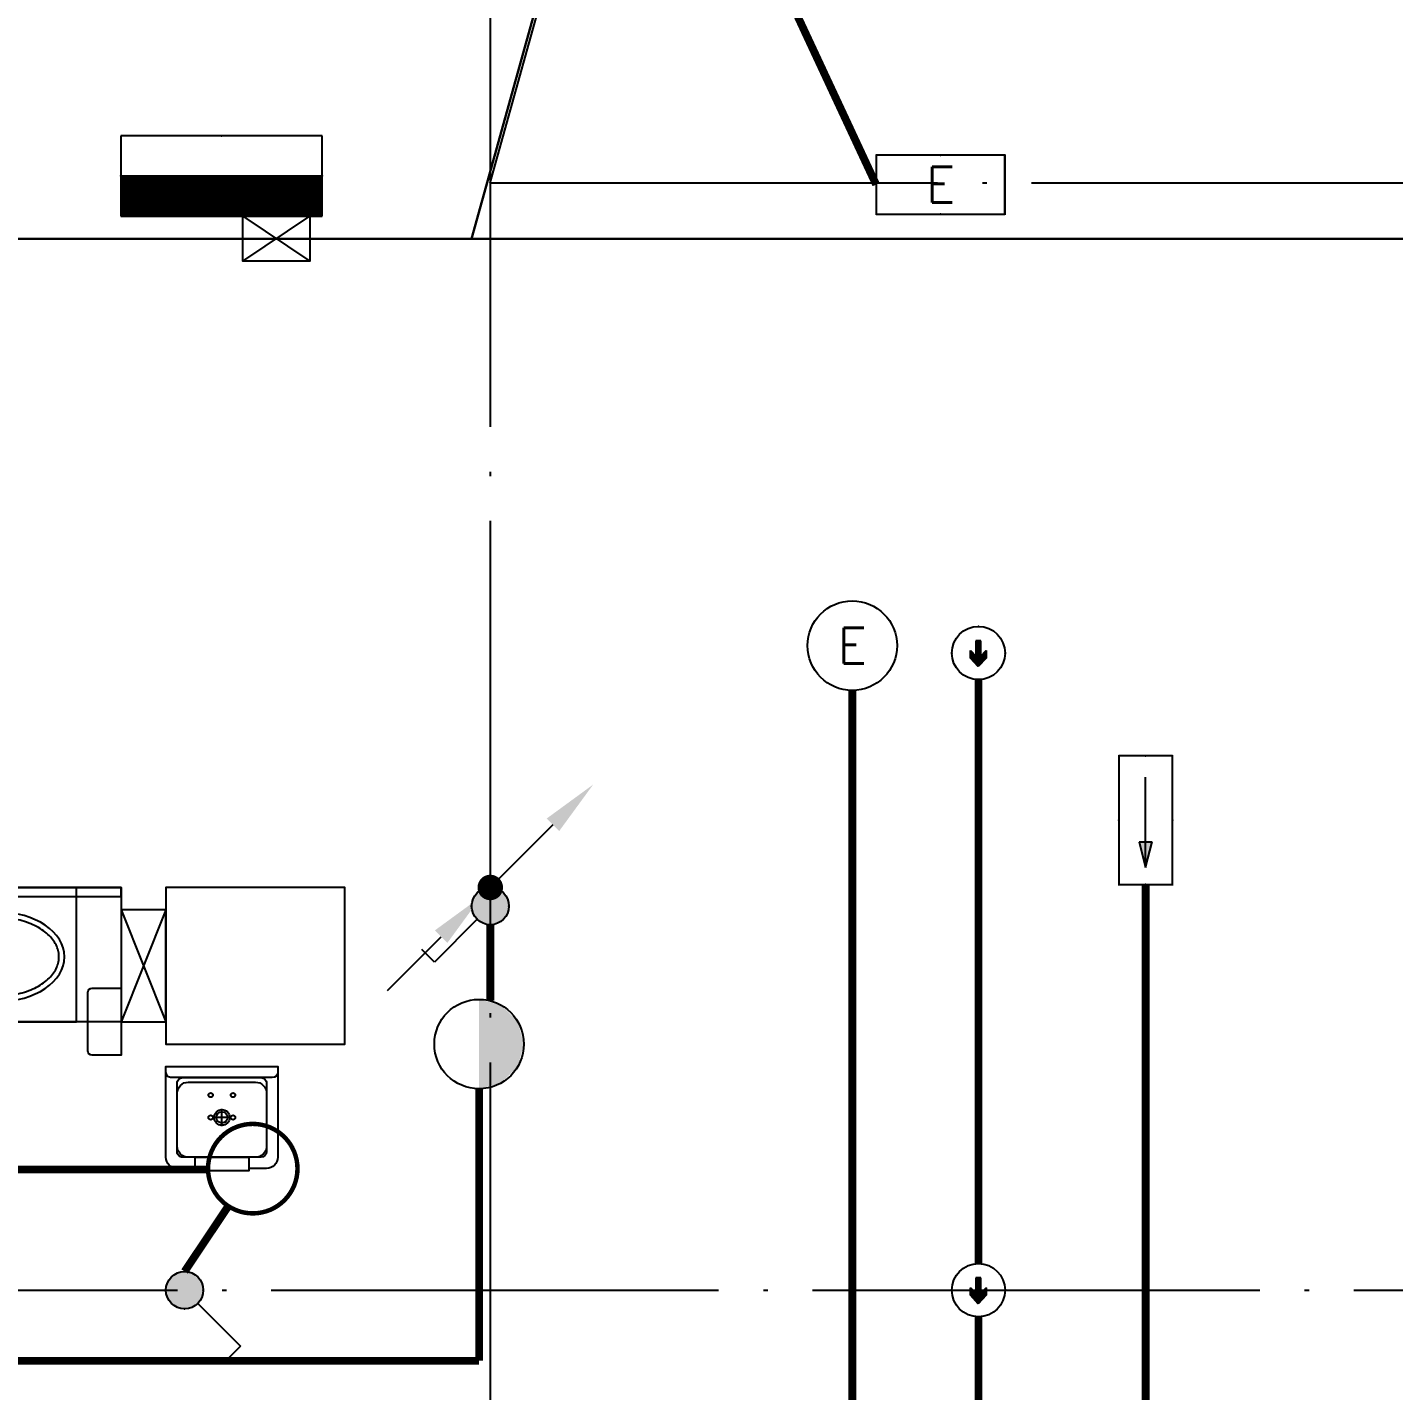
# Model space of a CAD drawing. Extents: x -288892 to 250096, y -100054 to 404668.
# Drawn here: x 102330 to 108439, y 16251 to 22345 of the extents above; entities that cross this region are included whole.
import ezdxf
from ezdxf.enums import TextEntityAlignment as Align
from ezdxf.xclip import XClip

# ---------------------------------------------------------------- set-up
doc = ezdxf.new("R2010")
doc.units = 0
doc.header["$LTSCALE"] = 1000
doc.header["$MEASUREMENT"] = 0
doc.linetypes.add('104-14# 核心筒$0$DOTE', pattern=[2.4200000000000004, 2, -0.2, 0.02, -0.2])
doc.linetypes.add('DASH', pattern=[0.35, 0.25, -0.1])
doc.layers.get('0').update_dxf_attribs({"linetype": 'CONTINUOUS'})
doc.layers.add('104-14# 核心筒$0$04-不打印_辅助线', color=165, linetype='CONTINUOUS', plot=False)
for name, color, linetype in [('104-14# 核心筒$0$A-I_卫-洁具', 241, 'CONTINUOUS'), ('104-14# 核心筒$0$A-TECH_结构', 21, 'CONTINUOUS'), ('104-14# 核心筒$0$A_AXIS-轴线', 36, '104-14# 核心筒$0$DOTE'), ('EQUIP-照明', 3, 'CONTINUOUS'), ('EQUIP-箱柜', 3, 'CONTINUOUS'), ('LWIRE', 4, 'CONTINUOUS'), ('TEL_TEXT', 3, 'CONTINUOUS'), ('WIRE-应急', 2, 'DASH'), ('WIRE-照明', 1, 'CONTINUOUS'), ('X-104 14#平面$0$A-TECH_暖通', 6, 'CONTINUOUS'), ('X-104 14#平面$0$A-TECH_电气', 240, 'CONTINUOUS')]:
    doc.layers.add(name, color=color, linetype=linetype)
doc.layers.add('X-104 14#平面$0$000套内', color=226, linetype='CONTINUOUS', lineweight=30)
doc.styles.add('_TCH_LABEL', font='COMPLEX', dxfattribs={"bigfont": 'GBCBIG'})
doc.styles.add('_TEL_DIM', font='SIMPLEX', dxfattribs={"width": 0.8, "height": 3.5, "bigfont": 'HZTXT'})
doc.styles.get("Standard").update_dxf_attribs({"font": 'gbenor.shx', "bigfont": 'gbcbig.shx'})

# ---------------------------------------------------------------- blocks, each defined once
blk = doc.blocks.new('104-14# 核心筒$0$hgfd')
at = {"color": 8}
for p, q in [((3.335953806526959e-07, 266.5000000000036), (2.372253220528364e-07, 189.5000000000036)), ((-38.49999971458601, 228.000000048185), (38.50000028541399, 227.9999999518077))]:
    blk.add_line(p, q, dxfattribs=at)
for points in [[(250, -3.504792402964085e-07), (-249.9999999999927, 3.504792402964085e-07), (-249.9999994917889, 406.0000003504792, -0.4142135623732199), (-199.9999994292011, 456.0000002878987), (-119.9999994292084, 456.0000001877597), (-119.9999994166865, 466.000000187767), (120.0000005833208, 465.9999998122548), (120.0000005708062, 455.9999998122548), (200.000000570777, 455.9999997121158, -0.414213562372991), (250.0000005081893, 405.9999996495353)], [(175.000000062566, 49.99999974339516), (-174.9999999374049, 50.00000025659756, -0.4142135623730927), (-199.9999999061183, 75.00000028789145), (-199.9999995230974, 381.0000002878987, -0.414213562373095), (-174.9999994917962, 406.0000002565976), (175.0000005082111, 405.9999997434024, -0.4142135623731322), (200.0000004769245, 380.9999997121085), (200.0000000938744, 74.99999971210127, -0.4142135623730573)], [(250, -3.504792402964085e-07), (-249.9999999999927, 3.504792402964085e-07), (-249.9999999686988, 25.00000035048652, -0.4142135623730971), (-224.9999999373977, 50.00000031918535), (225.0000000625878, 49.99999968082193, -0.4142135623730932), (250.0000000313012, 24.99999964952804)]]:
    blk.add_lwpolyline(points, format="xyb", close=True)
blk.add_lwpolyline([(120.0000005708062, 455.9999998122548), (200.000000570777, 455.9999997121158, -0.414213562373095), (250.0000005081893, 405.9999996495353), (250, -3.504792402964085e-07), (-249.9999999999927, 3.504792402964085e-07), (-249.9999994917889, 406.0000003504792, -0.4142135623730929), (-199.9999994292011, 456.0000002878987), (-119.9999994292084, 456.0000001877597)], format="xyb")
blk.add_lwpolyline([(120.0000005082184, 405.9999998122476), (-119.9999994917889, 406.0000001877524), (-119.9999994166865, 466.000000187767), (120.0000005833208, 465.9999998122548)], close=True)
blk.add_lwpolyline([(150.0000000876389, 69.99999977469633), (-149.9999999123756, 70.00000022531094, -0.4142135623730976), (-199.9999998497879, 120.0000002878915), (-199.9999995543913, 356.0000002878842, -0.414213562373095), (-149.9999994918035, 406.0000002253037), (150.0000005081965, 405.9999997746963, -0.414213562373095), (200.0000004456087, 355.9999997121085), (200.0000001502194, 119.9999997121231, -0.4142135623731096)], format="xyb", close=True, dxfattribs=at)
for centre, radius in [((2.854139893315732e-07, 228.0000000000036), 35), ((-49.99999971457146, 228.0000000625914), 10), ((50.00000028542127, 227.9999999374159), 10), ((-49.99999983975431, 128.0000000625841), 10), ((50.00000016025297, 127.9999999374159), 10)]:
    blk.add_circle(centre, radius)
blk.add_circle((2.854139893315732e-07, 228.0000000000036), 25, dxfattribs=at)
blk = doc.blocks.new('104-14# 核心筒$0$meae')
for p, q in [((-215.039999999979, 0), (-243.7679999999818, 0)), ((-210, 5.039999999979045), (-210, 32.76000000000931)), ((-176.7359999999753, 0), (-204.9599999999627, 0)), ((-99.54815868195146, 8), (21.68149024352897, 14.3899337600451)), ((-99.54815868195146, -7.999999999941792), (-99.54815868195146, 8)), ((21.68149024352897, -14.3899337601033), (21.68149024352897, 14.3899337600451)), ((-210, -32.25599999999395), (-210, -5.039999999979045)), ((-99.54815868195146, -8.000000000058208), (21.68149024352897, -14.3899337601033))]:
    blk.add_line(p, q)
for points in [[(17.19145484233741, 81.35012003820157), (40, 81.35012003820157), (39.99999999994179, 51.35012003820157), (17.1914548422792, 51.35012003820157)], [(21.68149024352897, 21.35012003820157), (40, 21.35012003820157), (40, -21.35012003820157), (21.68149024352897, -21.35012003820157)], [(17.19145484233741, -81.35012003820157), (40, -81.35012003820157), (39.99999999994179, -51.35012003820157), (17.1914548422792, -51.35012003820157)]]:
    blk.add_lwpolyline(points, close=True)
at = {"const_width": 0.8399999999999999}
blk.add_lwpolyline([(-209.5800000000163, -0.1400000000139698, -0.9999999999999999), (-210.4199999999837, -0.1400000000139698, -0.9999999999999999)], format="xyb", close=True, dxfattribs=at)
blk.add_circle((-210, 0), 25.2)
blk.add_ellipse((-210, 0), major_axis=(0, -296.8388870928175), ratio=0.6737661697857759)
at = {"color": 8}
blk.add_open_spline([(-210, -271.838887092832), (-201.6286662275088, -271.838887092832), (-193.2556980797672, -270.8834744876949), (-176.5567826171755, -267.0318226981908), (-168.2292954665609, -264.1331208487391), (-151.7464247078751, -256.3412992825033), (-143.592075161112, -251.4461166422116), (-127.6688291439204, -239.6628589069005), (-119.9016611408442, -232.7743547918508), (-105.0053654383519, -217.100718463771), (-97.87740360945463, -208.3160983382841), (-84.50442564953119, -189.0367220979533), (-78.25994529254967, -178.5426552897552), (-66.86596525227651, -156.1005802754662), (-61.71665413689334, -144.1531549534993), (-52.68240508378949, -119.1104159536771), (-48.79751711455174, -106.0155586157343), (-42.41598126577446, -79.01830609660828), (-39.91934085072717, -65.11628590768669), (-36.39207964838715, -36.86706837144447), (-35.3614577781409, -22.5202054088586), (-34.79793056182098, 6.244822261855006), (-35.26502483320655, 20.66266644134885), (-37.68259151588427, 49.19399507466005), (-39.63306519814068, 63.30715293157846), (-44.95700291811954, 90.86129060061648), (-48.33046480413759, 104.3019146881416), (-56.39392556494568, 130.1611448710319), (-61.0838973345235, 142.5793309712317), (-71.62818411248736, 166.0733063118532), (-77.48238030000357, 177.1485642623738), (-90.15903716551838, 197.6798496269621), (-96.98112566315103, 207.1352148510632), (-111.3602107425686, 224.2113378457143), (-118.9163064261083, 231.8314545630128), (-134.510733252624, 245.1036245926516), (-142.547481424408, 250.7556368449004), (-158.868371842138, 260.0530890176306), (-167.1509793659789, 263.6999722997425), (-183.7976203592261, 269.0257272459567), (-192.162095878215, 270.7072330619558), (-208.8995512870024, 272.153067119536), (-217.2755150526064, 271.9185741905239), (-234.0031495776493, 269.526916392555), (-242.3573442720808, 267.3679324407713), (-258.9526960913208, 261.0731867576833), (-267.1936322519905, 256.9349128940958), (-283.3781850557425, 246.65468100406), (-291.3201072766096, 240.5117016318836), (-306.6623222918133, 226.2813428560039), (-314.0611830068519, 218.1942343084957), (-328.0653621423407, 200.2301868745126), (-334.6699371464783, 190.353927289194), (-346.859358667396, 169.044026111078), (-352.4439172392595, 157.6110181525), (-362.4072642970132, 133.476927122334), (-366.7859668953461, 120.7763437553076), (-374.1964356524404, 94.43610308453208), (-377.2281845823745, 80.79684587812517), (-381.8495765395346, 52.93462008907227), (-383.4392193020904, 38.71199739631265), (-385.1273327118251, 10.0537408667733), (-385.225804392132, -4.381569712015335), (-383.9285565786413, -33.08909023553133), (-382.5328362500295, -47.36097819061251), (-378.2902226594742, -75.36972922243876), (-375.4433290168527, -89.10625087702647), (-368.3874579074909, -115.6863969620317), (-364.1784936326439, -128.529630749661), (-354.5335200406262, -152.9902308470919), (-349.097582319926, -164.6071133053629), (-337.1786070214584, -186.3198765731067), (-330.6958189697471, -196.415140855941), (-316.9037533847149, -214.843760280055), (-309.5951420506462, -223.1764269854757), (-294.4000191528467, -237.9131964488188), (-286.5148495539906, -244.3169298697612), (-270.41386736813, -255.1213227973203), (-262.1997869724291, -259.5227866767091), (-245.6385630253353, -266.3373192788567), (-237.2919559226721, -268.7527736420161), (-222.6272707111784, -271.2949484957498), (-216.3134306632564, -271.838887092832), (-210, -271.838887092832)], degree=3, knots=[0, 0, 0, 0, 0.1541728099079682, 0.1541728099079682, 0.3083456198159364, 0.3083456198159364, 0.4625184297239047, 0.4625184297239047, 0.6166912396318729, 0.6166912396318729, 0.7708640495398411, 0.7708640495398411, 0.9250368594478093, 0.9250368594478093, 1.079209669355778, 1.079209669355778, 1.233382479263746, 1.233382479263746, 1.387555289171714, 1.387555289171714, 1.541728099079682, 1.541728099079682, 1.69590090898765, 1.69590090898765, 1.850073718895619, 1.850073718895619, 2.004246528803587, 2.004246528803587, 2.158419338711555, 2.158419338711555, 2.312592148619523, 2.312592148619523, 2.466764958527492, 2.466764958527492, 2.62093776843546, 2.62093776843546, 2.775110578343428, 2.775110578343428, 2.929283388251396, 2.929283388251396, 3.083456198159364, 3.083456198159364, 3.237629008067333, 3.237629008067333, 3.391801817975301, 3.391801817975301, 3.545974627883269, 3.545974627883269, 3.700147437791237, 3.700147437791237, 3.854320247699206, 3.854320247699206, 4.008493057607174, 4.008493057607174, 4.162665867515142, 4.162665867515142, 4.31683867742311, 4.31683867742311, 4.471011487331078, 4.471011487331078, 4.625184297239047, 4.625184297239047, 4.779357107147015, 4.779357107147015, 4.933529917054983, 4.933529917054983, 5.087702726962951, 5.087702726962951, 5.24187553687092, 5.24187553687092, 5.396048346778888, 5.396048346778888, 5.550221156686856, 5.550221156686856, 5.704393966594824, 5.704393966594824, 5.858566776502792, 5.858566776502792, 6.012739586410761, 6.012739586410761, 6.166912396318729, 6.166912396318729, 6.283185307179586, 6.283185307179586, 6.283185307179586, 6.283185307179586], dxfattribs=at)
at = {"layer": '104-14# 核心筒$0$04-不打印_辅助线'}
blk.add_lwpolyline([(-499.9999999998836, -349.9999999999418), (-499.9999999998836, 350.0000000000582), (100.0000000001164, 350.0000000000582), (100.0000000001164, -349.9999999999418)], close=True, dxfattribs=at)
blk = doc.blocks.new('104-14# 核心筒')
blk.add_lwpolyline([(103749.9999999998, 18500.00020159484), (102949.9999999999, 18500.00020159484), (102949.9999999999, 17800.00020197267), (103749.9999999998, 17800.00020197267)], close=True)
at = {"layer": '104-14# 核心筒$0$A-I_卫-洁具', "ltscale": 0.1}
for points in [[(99550.00029706035, 18500.00020159339), (102750, 18500.00020159467), (102750, 17900.00020159467), (99550.00029706035, 17900.00020159339)], [(99550.00029706059, 18460.00020159528), (102750.0000000004, 18460.00020159534), (102750.0000000004, 18500.00020159534), (99550.00029706059, 18500.00020159528)]]:
    blk.add_lwpolyline(points, close=True, dxfattribs=at)
blk.add_lwpolyline([(102750, 18050.00020159467), (102750, 17750.00020159467), (102620, 17750.00020159467, -0.414213562373095), (102600, 17770.00020159467), (102600, 18030.00020159467, -0.414213562373095), (102620, 18050.00020159467)], format="xyb", close=True, dxfattribs=at)
at = {"layer": '104-14# 核心筒$0$A-TECH_结构'}
blk.add_lwpolyline([(102949.9999999999, 17800.00020197255), (103749.9999999998, 17800.00020197255), (103749.9999999998, 18500.00020159484), (102949.9999999999, 18500.00020159484)], close=True, dxfattribs=at)
at = {"layer": '104-14# 核心筒$0$A_AXIS-轴线'}
for p, q in [((104400, 54018.37846733601), (104400, -8545.12396972545)), ((104400, 21650), (110517.1265496206, 43635.95165050776)), ((104400, 21650), (120259.921909796, 21650)), ((-24838.9698462474, 16700), (120259.921909796, 16700))]:
    blk.add_line(p, q, dxfattribs=at)
at = {"layer": '104-14# 核心筒$0$A-I_卫-洁具', "ltscale": 0.1, "xscale": -1, "rotation": 270}
blk.add_blockref('104-14# 核心筒$0$meae', (102200.0001485301, 18400.0002015935), dxfattribs=at)
at = {"layer": '104-14# 核心筒$0$A-I_卫-洁具', "ltscale": 0.1, "rotation": 179.9999999936967}
blk.add_blockref('104-14# 核心筒$0$hgfd', (103199.9999999999, 17700.00020159472), dxfattribs=at)
blk = doc.blocks.new('*U1800')
blk.add_lwpolyline([(200.0000000000146, 0), (200.0000000000146, 300.0000000000036), (0, 300.0000000000036), (0, 0), (200.0000000000146, 0), (0, 300.0000000000036), (0, 0), (200.0000000000146, 300.0000000000036)])
blk = doc.blocks.new('X-104 14#平面$0$dd')
at = {"layer": 'X-104 14#平面$0$A-TECH_电气', "xscale": -1, "rotation": 270}
blk.add_blockref('*U1800', (103356.2968483884, -277799.9998721449), dxfattribs=at)
blk = doc.blocks.new('*U1799')
blk.add_lwpolyline([(200.0000000000146, 0), (200.0000000000146, 500.0000000021573), (0, 500.0000000021573), (0, 0), (200.0000000000146, 0), (0, 500.0000000021573), (0, 0), (200.0000000000146, 500.0000000021573)])
blk = doc.blocks.new('X-104 14#平面$0$sdfjladfiididid')
at = {"layer": 'X-104 14#平面$0$A-TECH_暖通', "rotation": 180}
blk.add_blockref('*U1799', (102950, 18400.00020159473), dxfattribs=at)
blk = doc.blocks.new('X-104 14#平面')
at = {"layer": 'X-104 14#平面$0$000套内'}
for points in [[(96133.01656677002, 32326.41094530904), (85535.89371025797, 35276.15479470292), (87132.36217975972, 41014.27391288584), (83542.74790896995, 42013.00824596326), (76213.23152315777, 35359.49963370559), (78361.89639461695, 32992.52676258529), (77623.56214714683, 32254.19251511489), (95699.99999991586, 14177.75466234585), (95699.99996498696, 21400.00000004772), (113749.9999329077, 21400.00002158494), (113749.9999317686, 26000.00000779065), (116750.2008822036, 26000.00000281107), (116750.2023571147, 38348.22694548628), (99169.37261336457, 43239.72112670184)], [(116750.2023571147, 38348.22694548628), (109586.5528225145, 40341.36097417006), (104316.531534616, 21400.00001032895), (113749.9999363013, 21400.00000189821), (113749.9999317686, 26000.00000779065), (116750.2008822036, 26000.00000281107)]]:
    blk.add_lwpolyline(points, close=True, dxfattribs=at)
ref = blk.add_blockref('104-14# 核心筒', (0, 0))
XClip(ref).set_block_clipping_path([(-38664.36238214614, -25499.99999999997), (139216.5485069363, 330900)])
for name, p in [('X-104 14#平面$0$dd', (-62.7036349200508, 299100)), ('X-104 14#平面$0$sdfjladfiididid', (0, 0))]:
    blk.add_blockref(name, p)
blk = doc.blocks.new('$equip$00001838')
blk.add_circle((0, 0), 0.5)
at = {"color": 7, "style": '_TEL_DIM'}
blk.add_attdef('$TEXT$', text='', height=0.4, dxfattribs=at).set_placement((0, 0), align=Align.MIDDLE_CENTER)
at = {"color": 7, "style": '_TEL_DIM', "flags": 1}
blk.add_attdef('A', text='', height=2e-05, dxfattribs=at).set_placement((0, 0), align=Align.MIDDLE_CENTER)
blk = doc.blocks.new('$equip$00002534')
for p, q in [((-0.7200000000011642, 0.6599999999998545), (-0.7200000000011642, 0)), ((0.7200000000011642, 0.6599999999998545), (-0.7200000000011642, 0.6599999999998545)), ((0.7200000000011642, 0), (0.7200000000011642, 0.6599999999998545)), ((-0.7200000000011642, 0), (0.7200000000011642, 0))]:
    blk.add_line(p, q)
at = {"const_width": 0.02}
blk.add_lwpolyline([(-0.7200000000011642, 0.6599999999998545), (-0.7200000000011642, 0), (0.7200000000011642, 0), (0.7200000000011642, 0.6599999999998545), (-0.7200000000011642, 0.6599999999998545), (-0.7200000000011642, 0)], dxfattribs=at)
for p in [(0, 0.6599999999998545), (-0.7200000000011642, 0.3299999999981083), (0.7200000000011642, 0.3299999999981083), (0, 0)]:
    blk.add_point(p)
at = {"color": 7, "style": '_TEL_DIM'}
blk.add_attdef('$TEXT$', text='', height=0.4, dxfattribs=at).set_placement((0, 0.3299999999981083), align=Align.MIDDLE_CENTER)
at = {"color": 7, "style": '_TEL_DIM', "flags": 1}
blk.add_attdef('A', text='', height=2e-05, dxfattribs=at).set_placement((0, 0), align=Align.MIDDLE_CENTER)
blk = doc.blocks.new('$equip$00001962')
for p, q in [((0.1473139127519971, 0.3556472460822988), (0.625000000003638, 0.8333333333339397)), ((0.625000000003638, 0.8333333333339397), (0.7664213562420628, 0.6919119770955149))]:
    blk.add_line(p, q)
blk.add_circle((3.637978807091713e-12, 0.2083333333339397), 0.2083333333334168)
for p in [(1.091393642127514e-11, 0.4166666666660603), (-0.2083333333284827, 0.2083333333375776), (0.2083333333393966, 0.2083333333375776), (1.091393642127514e-11, 0)]:
    blk.add_point(p)
for points in [[(-0.1804219591176661, 0.312500000001819), (0.1804219591249421, 0.312500000001819), (-0.2083333333284827, 0.2083333333339397), (0.2083333333357587, 0.2083333333339397)], [(-0.1041666666642413, 0.3887552924552438), (0.1041666666715173, 0.3887552924552438), (-0.1804219591176661, 0.312500000001819), (0.1804219591249421, 0.312500000001819)], [(3.637978807091713e-12, 0.4166666666660603), (3.637978807091713e-12, 0.4166666666660603), (-0.1041666666642413, 0.3887552924552438), (0.1041666666715173, 0.3887552924552438)], [(-0.1804219591176661, 0.1041666666660603), (0.1804219591249421, 0.1041666666660603), (-0.2083333333284827, 0.2083333333339397), (0.2083333333357587, 0.2083333333339397)], [(-0.1041666666642413, 0.02791137421263556), (0.1041666666715173, 0.02791137421263556), (-0.1804219591176661, 0.1041666666660603), (0.1804219591249421, 0.1041666666660603)], [(3.637978807091713e-12, 1.818989403545856e-12), (3.637978807091713e-12, 1.818989403545856e-12), (-0.1041666666642413, 0.02791137421263556), (0.1041666666715173, 0.02791137421263556)]]:
    blk.add_solid(points)
at = {"layer": 'TEL_TEXT', "style": '_TEL_DIM', "flags": 1}
blk.add_attdef('A', text='', height=2e-05, dxfattribs=at).set_placement((0, 0), align=Align.MIDDLE_CENTER)
blk = doc.blocks.new('$equip_U$00000223(HT0843)')
at = {"color": 3, "const_width": 0.05}
blk.add_lwpolyline([(3.637978807091713e-12, 0.500000000001819, -1), (3.637978807091713e-12, -0.499999999998181, -1), (3.637978807091713e-12, 0.500000000001819, -0.7023763675006053)], format="xyb", dxfattribs=at)
at = {"color": 3}
blk.add_circle((3.637978807091713e-12, 1.818989403545856e-12), 0.5, dxfattribs=at)
for p in [(3.637978807091713e-12, 0.500000000001819), (-0.499999999996362, 1.818989403545856e-12), (0.500000000003638, 1.818989403545856e-12), (3.637978807091713e-12, -0.499999999998181)]:
    blk.add_point(p)
at = {"color": 7, "style": '_TEL_DIM', "flags": 1}
blk.add_attdef('A', text='', height=2.5e-05, dxfattribs=at).set_placement((3.637978807091713e-12, 1.818989403545856e-12), align=Align.MIDDLE_CENTER)
blk = doc.blocks.new('$equip$00001151')
blk.add_circle((0, 0.5), 0.5)
for points in [[(0.4330127085668209, 0.2500000115614966), (-0.4330126952190767, 0.2499999884385034), (0.5, 0.5000000133477442), (-0.5, 0.4999999866522558)], [(0.2500000115578587, 0.0669873047809233), (-0.2499999884421413, 0.06698729143317905), (0.4330127085668209, 0.2500000115614966), (-0.4330126952190767, 0.2499999884385034)], [(1.334774424321949e-08, 0), (1.334774424321949e-08, 0), (0.2500000115578587, 0.0669873047809233), (-0.2499999884421413, 0.06698729143317905)]]:
    blk.add_solid(points)
at = {"flags": 9}
blk.add_attdef('A', (0, 0), '', height=2e-05, dxfattribs=at)
blk = doc.blocks.new('$TelecSys$00000081')
for p, q in [((0.1041666666678793, 0.1041666666660603), (0.1041666666678793, 0.1041666666660603)), ((-0.1041666666678793, -0.1041666666660603), (-0.1041666666678793, -0.1041666666660603)), ((-1.150000000001455, -1.149999999999636), (-0.5499999999992724, -0.5499999999992724))]:
    blk.add_line(p, q)
at = {"const_width": 0.1425}
blk.add_lwpolyline([(0.07125000000087311, 0, 1), (-0.07125000000087311, 0, 1)], format="xyb", close=True, dxfattribs=at)
blk.add_solid([(-0.6199999999989814, -0.4799999999995634), (-0.4799999999995634, -0.6200000000008004), (-0.09999999999854481, -0.1000000000003638)])
at = {"width": 0.8, "flags": 9}
blk.add_attdef('A', (0, 0), '', height=2e-05, rotation=180, dxfattribs=at)
blk = doc.blocks.new('$TelecSys$00000079')
for p, q in [((0.7000000000007276, 0.7000000000007276), (0, 0)), ((0.1041666666678793, 0.1041666666660603), (0.1041666666678793, 0.1041666666660603)), ((-0.1041666666678793, -0.1041666666660603), (-0.1041666666678793, -0.1041666666660603))]:
    blk.add_line(p, q)
at = {"const_width": 0.1425}
blk.add_lwpolyline([(-0.07125000000087311, 0, 1), (0.07125000000087311, 0, 1)], format="xyb", close=True, dxfattribs=at)
blk.add_solid([(0.6300000000010186, 0.7700000000004366), (0.7700000000004366, 0.6299999999991996), (1.150000000001455, 1.149999999999636)])
at = {"width": 0.8, "flags": 9}
blk.add_attdef('A', (0, 0), '', height=2e-05, dxfattribs=at)
blk = doc.blocks.new('$equip$00002541')
blk.add_hatch(color=256).paths.add_polyline_path([(-0.2400000000016007, 0.3719999999993888), (-0.5280000000020664, 0.2999999999992724), (-0.2400000000016007, 0.227999999999156)])
for p, q in [((-0.7199999999975262, 0.5999999999949068), (-0.7199999999975262, 0)), ((0.7199999999975262, 0.5999999999949068), (-0.7199999999975262, 0.5999999999949068)), ((0.7199999999975262, 0), (0.7199999999975262, 0.5999999999949068)), ((-0.2400000000016007, 0.3719999999993888), (-0.5280000000020664, 0.2999999999992724)), ((-0.2400000000016007, 0.3719999999993888), (-0.2400000000016007, 0.227999999999156)), ((-0.5280000000020664, 0.2999999999992724), (-0.2400000000016007, 0.227999999999156)), ((-0.7199999999975262, 0), (0.7199999999975262, 0))]:
    blk.add_line(p, q)
at = {"color": 7}
blk.add_line((-0.4800000000032014, 0.2999999999992724), (0.4800000000032014, 0.2999999999992724), dxfattribs=at)
at = {"const_width": 0.02}
blk.add_lwpolyline([(-0.7199999999975262, 0.5999999999949068), (-0.7199999999975262, 0), (0.7199999999975262, 0), (0.7199999999975262, 0.5999999999949068), (-0.7199999999975262, 0.5999999999949068), (-0.7199999999975262, 0)], dxfattribs=at)
for p in [(0, 0.5999999999949068), (-0.7199999999975262, 0.2999999999956344), (0.7199999999975262, 0.2999999999956344), (0, 0)]:
    blk.add_point(p)
at = {"color": 7, "style": '_TEL_DIM', "flags": 1}
blk.add_attdef('A', text='', height=2e-05, dxfattribs=at).set_placement((0, 0), align=Align.MIDDLE_CENTER)
blk = doc.blocks.new('*X1338')
at = {"color": 0}
for p, q in [((-250, 32.84271247461896), (-182.842712474619, 100)), ((-250, 68.19805153394634), (-218.1980515339463, 100)), ((-247.4873734152916, 0), (-147.4873734152916, 100)), ((-212.1320343559642, 0), (-112.1320343559642, 100)), ((-176.7766952966369, 0), (-76.77669529663686, 100)), ((-141.4213562373095, 0), (-41.42135623730948, 100)), ((-106.0660171779821, 0), (-6.066017177982118, 100)), ((-70.71067811865474, 0), (29.28932188134526, 100)), ((-35.35533905932737, 0), (64.64466094067264, 100)), ((0, 0), (100, 100)), ((35.35533905932737, 0), (135.3553390593274, 100)), ((70.71067811865474, 0), (170.7106781186548, 100)), ((106.0660171779821, 0), (206.0660171779821, 100)), ((141.4213562373095, 0), (241.4213562373095, 100)), ((176.7766952966369, 0), (250, 73.22330470336315)), ((212.1320343559642, 0), (250, 37.86796564403577)), ((247.4873734152916, 0), (250, 2.512626584708425))]:
    blk.add_line(p, q, dxfattribs=at)
blk = doc.blocks.new('$equip$00001414')
for p, q in [((0.75, 0.5999999999985448), (-0.75, 0.5999999999985448)), ((-0.75, 0.5999999999985448), (-0.75, 0)), ((0.75, 0), (0.75, 0.5999999999985448)), ((-0.75, 0.2999999999992724), (0.75, 0.2999999999992724)), ((-0.75, 0), (0.75, 0))]:
    blk.add_line(p, q)
at = {"const_width": 0.3}
blk.add_lwpolyline([(-0.75, 0.1500000000014552), (0.75, 0.1500000000014552)], dxfattribs=at)
for p in [(0, 0.5999999999985448), (-0.75, 0.2999999999992724), (0.75, 0.2999999999992724), (0, 0)]:
    blk.add_point(p)
at = {"xscale": 0.00300000000061118, "yscale": 0.00300000000061118, "zscale": 0.00300000000061118}
blk.add_blockref('*X1338', (0, 0), dxfattribs=at)
at = {"style": '_TCH_LABEL', "flags": 9}
blk.add_attdef('A', (0, 0), '', height=2e-05, dxfattribs=at)
blk = doc.blocks.new('$equip_U$00000283(晏大钊)')
at = {"color": 3, "linetype": 'ByBlock', "ltscale": 5}
for p, q in [((-0.2723380496354366, 0.05358963180333376), (-0.2723380496354366, -0.06141036819644796)), ((0.07266195036572753, 0.05358963180333376), (-0.2723380496354366, 0.05358963180333376)), ((0.07266195036572753, 0.05358963180333376), (-0.05505848884422448, 0.1685896318031155)), ((-0.05505848884422448, 0.1685896318031155), (0.1110812915576389, 0.1685896318031155)), ((0.0676619503647089, 0.05358963180333376), (0.07266195036572753, 0.05358963180333376)), ((0.1110812915576389, 0.1685896318031155), (0.302661950365291, -0.003910368195647607)), ((-0.2723380496354366, -0.06141036819644796), (0.07266195036572753, -0.06141036819644796)), ((-0.05505848884422448, -0.1764103681962297), (0.07266195036572753, -0.06141036819644796)), ((0.1110812915576389, -0.1764103681962297), (-0.05505848884422448, -0.1764103681962297)), ((0.0676619503647089, -0.06141036819644796), (0.07266195036572753, -0.06141036819644796)), ((0.302661950365291, -0.003910368195647607), (0.1110812915576389, -0.1764103681962297))]:
    blk.add_line(p, q, dxfattribs=at)
at = {"color": 3}
for p, q in [((-0.2712985488033155, 0.05358963180333376), (-0.2723380496354366, 0.05255013097303163)), ((-0.2600732286518905, 0.05358963180333376), (-0.2723380496354366, 0.04132481082160666)), ((-0.2488479085004656, 0.05358963180333376), (-0.2723380496354366, 0.03009949067018169)), ((-0.2376225883490406, 0.05358963180333376), (-0.2723380496354366, 0.01887417051875673)), ((-0.2263972681976156, 0.05358963180333376), (-0.2723380496354366, 0.007648850367331761)), ((-0.2151719480461907, 0.05358963180333376), (-0.2723380496354366, -0.003576469784093206)), ((-0.2039466278947657, 0.05358963180333376), (-0.2723380496354366, -0.01480178993551817)), ((-0.1927213077433407, 0.05358963180333376), (-0.2723380496354366, -0.02602711008694314)), ((-0.1814959875919158, 0.05358963180333376), (-0.2723380496354366, -0.03725243023836811)), ((-0.1702706674404908, 0.05358963180333376), (-0.2723380496354366, -0.04847775038979307)), ((-0.1590453472890658, 0.05358963180333376), (-0.2723380496354366, -0.05970307054121804)), ((-0.2712985488033155, 0.05358963180333376), (-0.2723380496354366, 0.05255013097303163)), ((-0.2600732286518905, 0.05358963180333376), (-0.2723380496354366, 0.04132481082160666)), ((-0.2488479085004656, 0.05358963180333376), (-0.2723380496354366, 0.03009949067018169)), ((-0.2376225883490406, 0.05358963180333376), (-0.2723380496354366, 0.01887417051875673)), ((-0.2263972681976156, 0.05358963180333376), (-0.2723380496354366, 0.007648850367331761)), ((-0.2151719480461907, 0.05358963180333376), (-0.2723380496354366, -0.003576469784093206)), ((-0.2039466278947657, 0.05358963180333376), (-0.2723380496354366, -0.01480178993551817)), ((-0.1927213077433407, 0.05358963180333376), (-0.2723380496354366, -0.02602711008694314)), ((-0.1814959875919158, 0.05358963180333376), (-0.2723380496354366, -0.03725243023836811)), ((-0.1702706674404908, 0.05358963180333376), (-0.2723380496354366, -0.04847775038979307)), ((-0.1590453472890658, 0.05358963180333376), (-0.2723380496354366, -0.05970307054121804)), ((-0.07241776010050671, 0.05358963180333376), (-0.2719840393219783, 0.05358963180333376)), ((-0.1478200271376409, 0.05358963180333376), (-0.2628200271392416, -0.06141036819644796)), ((-0.1478200271376409, 0.05358963180333376), (-0.2628200271392416, -0.06141036819644796)), ((-0.1365947069862159, 0.05358963180333376), (-0.2515947069878166, -0.06141036819644796)), ((-0.1365947069862159, 0.05358963180333376), (-0.2515947069878166, -0.06141036819644796)), ((-0.1253693868347909, 0.05358963180333376), (-0.2403693868363916, -0.06141036819644796)), ((-0.1253693868347909, 0.05358963180333376), (-0.2403693868363916, -0.06141036819644796)), ((-0.114144066683366, 0.05358963180333376), (-0.2291440666849667, -0.06141036819644796)), ((-0.114144066683366, 0.05358963180333376), (-0.2291440666849667, -0.06141036819644796)), ((-0.102918746531941, 0.05358963180333376), (-0.2179187465335417, -0.06141036819644796)), ((-0.102918746531941, 0.05358963180333376), (-0.2179187465335417, -0.06141036819644796)), ((-0.09169342638051603, 0.05358963180333376), (-0.2066934263821167, -0.06141036819644796)), ((-0.09169342638051603, 0.05358963180333376), (-0.2066934263821167, -0.06141036819644796)), ((-0.08046810622909106, 0.05358963180333376), (-0.1954681062306918, -0.06141036819644796)), ((-0.08046810622909106, 0.05358963180333376), (-0.1954681062306918, -0.06141036819644796)), ((-0.0692427860776661, 0.05358963180333376), (-0.1842427860792668, -0.06141036819644796)), ((-0.0692427860776661, 0.05358963180333376), (-0.1842427860792668, -0.06141036819644796)), ((-0.05801746592624113, 0.05358963180333376), (-0.1730174659278418, -0.06141036819644796)), ((-0.05801746592624113, 0.05358963180333376), (-0.1730174659278418, -0.06141036819644796)), ((-0.04679214577481616, 0.05358963180333376), (-0.1617921457764169, -0.06141036819644796)), ((-0.04679214577481616, 0.05358963180333376), (-0.1617921457764169, -0.06141036819644796)), ((-0.03556682562702917, 0.05358963180333376), (-0.1505668256249919, -0.06141036819644796)), ((-0.03556682562702917, 0.05358963180333376), (-0.1505668256249919, -0.06141036819644796)), ((-0.02434150547560421, 0.05358963180333376), (-0.1393415054735669, -0.06141036819644796)), ((-0.02434150547560421, 0.05358963180333376), (-0.1393415054735669, -0.06141036819644796)), ((-0.01311618532417924, 0.05358963180333376), (-0.128116185322142, -0.06141036819644796)), ((-0.01311618532417924, 0.05358963180333376), (-0.128116185322142, -0.06141036819644796)), ((-0.001890865172754275, 0.05358963180333376), (-0.116890865170717, -0.06141036819644796)), ((-0.001890865172754275, 0.05358963180333376), (-0.116890865170717, -0.06141036819644796)), ((0.009334454978670692, 0.05358963180333376), (-0.105665545019292, -0.06141036819644796)), ((0.009334454978670692, 0.05358963180333376), (-0.105665545019292, -0.06141036819644796)), ((0.02055977513009566, 0.05358963180333376), (-0.09444022486786707, -0.06141036819644796)), ((0.02055977513009566, 0.05358963180333376), (-0.09444022486786707, -0.06141036819644796)), ((0.03178509528152063, 0.05358963180333376), (-0.0832149047164421, -0.06141036819644796)), ((0.03178509528152063, 0.05358963180333376), (-0.0832149047164421, -0.06141036819644796)), ((0.04301041543294559, 0.05358963180333376), (-0.07198958456501714, -0.06141036819644796)), ((0.04301041543294559, 0.05358963180333376), (-0.07198958456501714, -0.06141036819644796)), ((0.05423573558437056, 0.05358963180333376), (-0.06076426441359217, -0.06141036819644796)), ((0.05423573558437056, 0.05358963180333376), (-0.06076426441359217, -0.06141036819644796)), ((0.06546105573579553, 0.05358963180333376), (-0.04953894426216721, -0.06141036819644796)), ((0.06546105573579553, 0.05358963180333376), (-0.04953894426216721, -0.06141036819644796)), ((-0.0440453472911031, 0.1685896318031155), (-0.04926333092225832, 0.1633716481719603)), ((-0.0440453472911031, 0.1685896318031155), (-0.04926333092225832, 0.1633716481719603)), ((-0.03282002713967813, 0.1685896318031155), (-0.04335652379450039, 0.1580531351464742)), ((-0.03282002713967813, 0.1685896318031155), (-0.04335652379450039, 0.1580531351464742)), ((0.2125640717167698, 0.07721412612045242), (-0.04106042259809328, -0.1764103681962297)), ((0.1651322414836613, 0.02978229588552495), (-0.04106042259809328, -0.1764103681962297)), ((0.1534960004573804, 0.1303992563734937), (-0.03831362411074224, -0.06141036819644796)), ((0.1534960004573804, 0.1303992563734937), (-0.03831362411074224, -0.06141036819644796)), ((-0.02159470698825317, 0.1685896318031155), (-0.03744971667038044, 0.1527346221209882)), ((-0.02159470698825317, 0.1685896318031155), (-0.03744971667038044, 0.1527346221209882)), ((-0.0103693868368282, 0.1685896318031155), (-0.03154290954262251, 0.1474161090973212)), ((-0.0103693868368282, 0.1685896318031155), (-0.03154290954262251, 0.1474161090973212)), ((0.2184708788445278, 0.07189561309496639), (-0.02983510244666832, -0.1764103681962297)), ((0.1653175850624393, 0.01874231931105896), (-0.02983510244666832, -0.1764103681962297)), ((0.1594028075851384, 0.1250807433480077), (-0.02708830395931727, -0.06141036819644796)), ((0.1594028075851384, 0.1250807433480077), (-0.02708830395931727, -0.06141036819644796)), ((0.0008559333145967685, 0.1685896318031155), (-0.02563610241486458, 0.1420975960718351)), ((0.0008559333145967685, 0.1685896318031155), (-0.02563610241486458, 0.1420975960718351)), ((0.01208125346602174, 0.1685896318031155), (-0.01972929529074463, 0.1367790830463491)), ((0.01208125346602174, 0.1685896318031155), (-0.01972929529074463, 0.1367790830463491)), ((0.2243776859722857, 0.06657710006948037), (-0.01860978229524335, -0.1764103681962297)), ((0.1655029286375793, 0.007702342738411971), (-0.01860978229524335, -0.1764103681962297)), ((0.1653096147092583, 0.1197622303225216), (-0.01586298380789231, -0.06141036819644796)), ((0.1653096147092583, 0.1197622303225216), (-0.01586298380789231, -0.06141036819644796)), ((0.0233065736174467, 0.1685896318031155), (-0.0138224881629867, 0.1314605700208631)), ((0.0233065736174467, 0.1685896318031155), (-0.0138224881629867, 0.1314605700208631)), ((0.03453189376887167, 0.1685896318031155), (-0.007915681038866751, 0.1261420569953771)), ((0.03453189376887167, 0.1685896318031155), (-0.007915681038866751, 0.1261420569953771)), ((0.2302844930964056, 0.06125858704399434), (-0.007384462143818382, -0.1764103681962297)), ((0.1712164218370162, 0.1144437172970356), (-0.004637663656467339, -0.06141036819644796)), ((0.1712164218370162, 0.1144437172970356), (-0.004637663656467339, -0.06141036819644796)), ((0.04575721392029664, 0.1685896318031155), (-0.002008873911108822, 0.12082354397171)), ((0.04575721392029664, 0.1685896318031155), (-0.002008873911108822, 0.12082354397171)), ((0.2361913002241636, 0.0559400740203273), (0.003840858007606585, -0.1764103681962297)), ((0.0569825340717216, 0.1685896318031155), (0.003897933213011129, 0.115505030946224)), ((0.0569825340717216, 0.1685896318031155), (0.003897933213011129, 0.115505030946224)), ((0.1771232289611362, 0.1091252042715496), (0.006587656494957628, -0.06141036819644796)), ((0.1771232289611362, 0.1091252042715496), (0.006587656494957628, -0.06141036819644796)), ((0.06820785422314657, 0.1685896318031155), (0.009804740340769058, 0.110186517920738)), ((0.06820785422314657, 0.1685896318031155), (0.009804740340769058, 0.110186517920738)), ((0.2420981073482835, 0.05062156099484127), (0.01506617815903155, -0.1764103681962297)), ((0.07943317437457154, 0.1685896318031155), (0.01571154746852699, 0.1048680048952519)), ((0.07943317437457154, 0.1685896318031155), (0.01571154746852699, 0.1048680048952519)), ((0.1830300360888941, 0.1038066912460636), (0.01781297664638259, -0.06141036819644796)), ((0.1830300360888941, 0.1038066912460636), (0.01781297664638259, -0.06141036819644796)), ((0.0906584945259965, 0.1685896318031155), (0.02161835459264694, 0.09954949186976592)), ((0.0906584945259965, 0.1685896318031155), (0.02161835459264694, 0.09954949186976592)), ((0.2480049144760414, 0.04530304796935525), (0.02629149831045652, -0.1764103681962297)), ((0.1018838146774215, 0.1685896318031155), (0.02752516172040487, 0.09423097884609888)), ((0.1018838146774215, 0.1685896318031155), (0.02752516172040487, 0.09423097884609888)), ((0.1889368432130141, 0.09848817822239653), (0.02903829679780756, -0.06141036819644796)), ((0.1889368432130141, 0.09848817822239653), (0.02903829679780756, -0.06141036819644796)), ((0.1121483505739889, 0.1676288475500769), (0.03343196884452482, 0.08891246582061285)), ((0.1121483505739889, 0.1676288475500769), (0.03343196884452482, 0.08891246582061285)), ((0.2539117216001614, 0.03998453494386922), (0.03751681846188148, -0.1764103681962297)), ((0.1180551577017468, 0.1623103345245909), (0.03933877597228275, 0.08359395279512682)), ((0.1180551577017468, 0.1623103345245909), (0.03933877597228275, 0.08359395279512682)), ((0.194843650340772, 0.0931696651969105), (0.04026361694923253, -0.06141036819644796)), ((0.194843650340772, 0.0931696651969105), (0.04026361694923253, -0.06141036819644796)), ((0.1239619648258667, 0.1569918214991048), (0.0452455830964027, 0.0782754397696408)), ((0.1239619648258667, 0.1569918214991048), (0.0452455830964027, 0.0782754397696408)), ((0.2598185287279193, 0.03466602191838319), (0.04874213861330645, -0.1764103681962297)), ((0.1298687719536247, 0.1516733084736188), (0.05115239022416063, 0.07295692674415477)), ((0.1298687719536247, 0.1516733084736188), (0.05115239022416063, 0.07295692674415477)), ((0.200750457464892, 0.08785115217142447), (0.05148893709701952, -0.06141036819644796)), ((0.200750457464892, 0.08785115217142447), (0.05148893709701952, -0.06141036819644796)), ((0.1357755790777446, 0.1463547954481328), (0.05705919735191856, 0.06763841372048773)), ((0.1357755790777446, 0.1463547954481328), (0.05705919735191856, 0.06763841372048773)), ((0.2657253358520393, 0.02934750889289717), (0.05996745876473142, -0.1764103681962297)), ((0.2066572645926499, 0.08253263914593845), (0.06271425724844448, -0.06141036819644796)), ((0.1649468979048834, 0.04082227245999093), (0.06271425724844448, -0.06141036819644796)), ((0.1416823862055026, 0.1410362824244658), (0.0629660044760385, 0.06231990069500171)), ((0.1416823862055026, 0.1410362824244658), (0.0629660044760385, 0.06231990069500171)), ((0.1475891933332605, 0.1357177693989797), (0.06887281160379644, 0.05700138766951568)), ((0.1475891933332605, 0.1357177693989797), (0.06887281160379644, 0.05700138766951568)), ((0.2716321429797972, 0.02402899586741114), (0.07119277891615639, -0.1764103681962297)), ((0.2775389501039172, 0.0187104828437441), (0.08241809906758135, -0.1764103681962297)), ((0.2834457572316751, 0.01339196981825808), (0.09364341921900632, -0.1764103681962297)), ((0.2834457572316751, 0.01339196981825808), (0.09364341921900632, -0.1764103681962297)), ((0.289352564359433, 0.008073456792772049), (0.1048687393704313, -0.1764103681962297)), ((0.289352564359433, 0.008073456792772049), (0.1048687393704313, -0.1764103681962297)), ((0.295259371483553, 0.002754943767286022), (0.1614123308681883, -0.1310920968480787)), ((0.295259371483553, 0.002754943767286022), (0.1614123308681883, -0.1310920968480787)), ((0.2066572645926499, 0.08253263914593845), (0.166351767587912, 0.04222714213938161)), ((0.2125640717167698, 0.07721412612045242), (0.1777687608228007, 0.04241881522466429)), ((0.2184708788445278, 0.07189561309496639), (0.1891857540613273, 0.04261048831176595)), ((0.2243776859722857, 0.06657710006948037), (0.200602747296216, 0.04280216139704862)), ((0.2302844930964056, 0.06125858704399434), (0.2115788291339413, 0.04255292308153003)), ((0.2361913002241636, 0.0559400740203273), (0.2117641727127193, 0.03151294650888303)), ((0.2420981073482835, 0.05062156099484127), (0.2119495162878593, 0.02047296993441705)), ((0.2480049144760414, 0.04530304796935525), (0.2121348598666373, 0.00943299335995107)), ((0.2539117216001614, 0.03998453494386922), (0.2123202034454152, -0.001606983212695923)), ((0.2598185287279193, 0.03466602191838319), (0.2125055470205552, -0.0126469597871619)), ((0.2657253358520393, 0.02934750889289717), (0.2126908905993332, -0.02368693636162789)), ((0.2716321429797972, 0.02402899586741114), (0.2128762341781112, -0.03472691293427488)), ((0.2775389501039172, 0.0187104828437441), (0.2130615777532512, -0.04576688950874086)), ((-0.0272185421854374, -0.1513431676339678), (-0.05228574274951825, -0.1764103681962297)), ((-0.0272185421854374, -0.1513431676339678), (-0.05228574274951825, -0.1764103681962297)), ((0.1656882722163573, -0.00333763383605401), (-0.007384462143818382, -0.1764103681962297)), ((0.1658736157951353, -0.01437761041051999), (0.003840858007606585, -0.1764103681962297)), ((0.1660589593702753, -0.02541758698316698), (0.01506617815903155, -0.1764103681962297)), ((0.1662443029490532, -0.03645756355763297), (0.02629149831045652, -0.1764103681962297)), ((0.1664296465241932, -0.04749754013209895), (0.03751681846188148, -0.1764103681962297)), ((0.1705990731425118, -0.05455343366520538), (0.04874213861330645, -0.1764103681962297)), ((0.1820160663810384, -0.0543617605799227), (0.05996745876473142, -0.1764103681962297)), ((0.193433059615927, -0.05417008749464003), (0.07119277891615639, -0.1764103681962297)), ((0.2048500528544537, -0.05397841440935736), (0.08241809906758135, -0.1764103681962297)), ((0.3011661786113109, -0.002563569258200005), (0.2741209250380052, -0.02960882282968669)), ((0.3011661786113109, -0.002563569258200005), (0.2741209250380052, -0.02960882282968669))]:
    blk.add_line(p, q, dxfattribs=at)
blk.add_circle((0, 0), 0.595, dxfattribs=at)
for p in [(0, 0.5949999999993452), (-0.5949999999975262, 0), (0.5950000000011642, 0), (0, -0.5949999999993452)]:
    blk.add_point(p)
at = {"color": 7, "style": '_TEL_DIM', "flags": 1}
for tag in ['REMARK', 'A']:
    blk.add_attdef(tag, text='', height=2.5e-05, dxfattribs=at).set_placement((0, 0), align=Align.MIDDLE_CENTER)
blk = doc.blocks.new('$equip_U$00000284(晏大钊)')
for p in [(0, 0.2975000000005821), (-0.2975000000005821, 3.637978807091713e-12), (0.2975000000005821, 3.637978807091713e-12), (0, -0.2974999999969441)]:
    blk.add_point(p)
at = {"xscale": 0.5, "yscale": 0.5, "zscale": 0.5}
blk.add_blockref('$equip_U$00000283(晏大钊)', (0, 3.637978807091713e-12), dxfattribs=at)
at = {"color": 7, "style": '_TEL_DIM', "flags": 1}
for tag in ['REMARK', 'A']:
    blk.add_attdef(tag, text='', height=1.25e-05, dxfattribs=at).set_placement((0, 3.637978807091713e-12), align=Align.MIDDLE_CENTER)
blk = doc.blocks.new('$equip_U$00000302(HT0843)')
for p in [(3.637978807091713e-12, 0.2975000000005821), (-0.2974999999969441, 0), (0.2975000000042201, 0), (3.637978807091713e-12, -0.2975000000005821)]:
    blk.add_point(p)
at = {"rotation": 180}
blk.add_blockref('$equip_U$00000284(晏大钊)', (3.637978807091713e-12, 3.637978807091713e-12), dxfattribs=at)
at = {"color": 7, "style": '_TEL_DIM', "flags": 1}
for tag in ['REMARK', 'A']:
    blk.add_attdef(tag, text='', height=1.25e-05, dxfattribs=at).set_placement((3.637978807091713e-12, 0), align=Align.MIDDLE_CENTER)

msp = doc.modelspace()

# ---------------------------------------------------------------- linework, layer by layer
at = {"layer": 'WIRE-应急', "linetype": 'DASH', "const_width": 35}
for points in [[(103614.3957274619, 27025.0940202882), (106125.0653031603, 21641.79479119246)], [(106582.705263596, 16819.00000000169), (106582.705263596, 19428.92913639784)], [(106018.5098826213, 19380.98870089059), (106018.5098826213, 15913.72072816151)], [(107329.999999418, 18512.71687895792), (107330.0000007391, 12748.4484346574)], [(106582.705263596, 13971.07086360484), (106582.705263596, 16581.00000000099)]]:
    msp.add_lwpolyline(points, dxfattribs=at)
at = {"layer": 'WIRE-照明', "linetype": 'Continuous', "const_width": 35}
for points in [[(104399.9999999951, 18333.33353493091), (104399.9999999951, 17993.64936890626)], [(104349.9999999947, 17600.00020159602), (104349.9999999947, 16384.2876595466)], [(101241.952934551, 17239.17121299794), (103138.0915425404, 17239.17121299794)], [(103033.3333333308, 16783.3333333328), (103226.9328480707, 17072.90713195877)], [(101530.2349949243, 16384.2876595466), (104349.9999999947, 16384.2876595466)]]:
    msp.add_lwpolyline(points, dxfattribs=at)

# ---------------------------------------------------------------- block references
msp.add_blockref('X-104 14#平面', (0, 0))
at = {"layer": 'EQUIP-照明', "xscale": 400, "yscale": 400, "zscale": 400}
for name, p in [('$equip$00002534', (106413.0653031608, 21509.79479119321)), ('$equip$00001838', (106018.5098826213, 19580.98870089059))]:
    msp.add_blockref(name, p, dxfattribs=at).add_auto_attribs({'$TEXT$': 'E'})
for name, p, rotation in [('$equip_U$00000302(HT0843)', (106582.705263596, 19547.92913639662), 90), ('$equip$00002541', (107449.9999994163, 18800.71687895693), 90), ('$equip$00001962', (104399.9999999947, 18500.00020159785), 180), ('$equip$00001151', (104549.9999999947, 17800.00020159602), 90), ('$equip_U$00000302(HT0843)', (106582.705263596, 16700), 90), ('$equip$00001962', (102949.9999999957, 16700.00000000141), 270)]:
    msp.add_blockref(name, p, dxfattribs=dict(at, rotation=rotation))
msp.add_blockref('$equip_U$00000223(HT0843)', (103338.0501114449, 17243.24192805499), dxfattribs=at)
at = {"layer": 'EQUIP-箱柜', "xscale": 600, "yscale": 600, "zscale": 600}
msp.add_blockref('$equip$00001414', (103198.3154997006, 21500.49721391825), dxfattribs=at)
at = {"layer": 'LWIRE', "xscale": 400, "yscale": 400, "zscale": 400}
for name in ['$TelecSys$00000079', '$TelecSys$00000081']:
    msp.add_blockref(name, (104399.9999999959, 18500.00020159785), dxfattribs=at)

doc.saveas('drawing.dxf')
